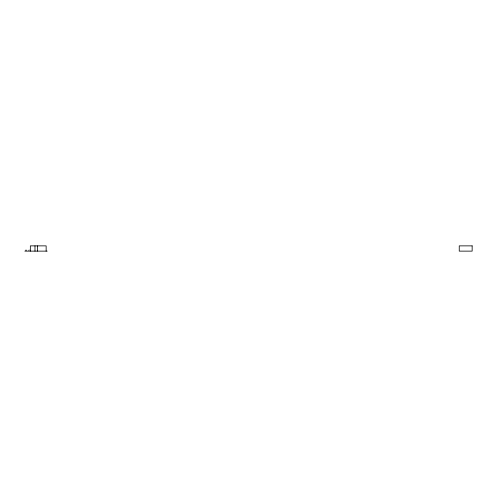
<?xml version="1.0" encoding="UTF-8"?>
<svg xmlns="http://www.w3.org/2000/svg" width="497" height="497" viewBox="0 0 497 497"><rect width="100%" height="100%" fill="white"/><g stroke="black" fill="none" stroke-linecap="round" stroke-linejoin="round"><path stroke-width="0.75" d="M25.67 250.37L26.018 249.985L26.372 250.339M28.783 250.37L29.199 249.991M24.85 251.128L47.19 251.128M46.146 251.128L46.146 245.872L30.342 245.872L30.342 251.128M37.573 245.872L37.573 251.128M34.983 245.872L34.983 251.128M472.15 245.872L459.247 245.872L459.247 251.128L472.15 251.128L472.15 245.872"/></g></svg>
